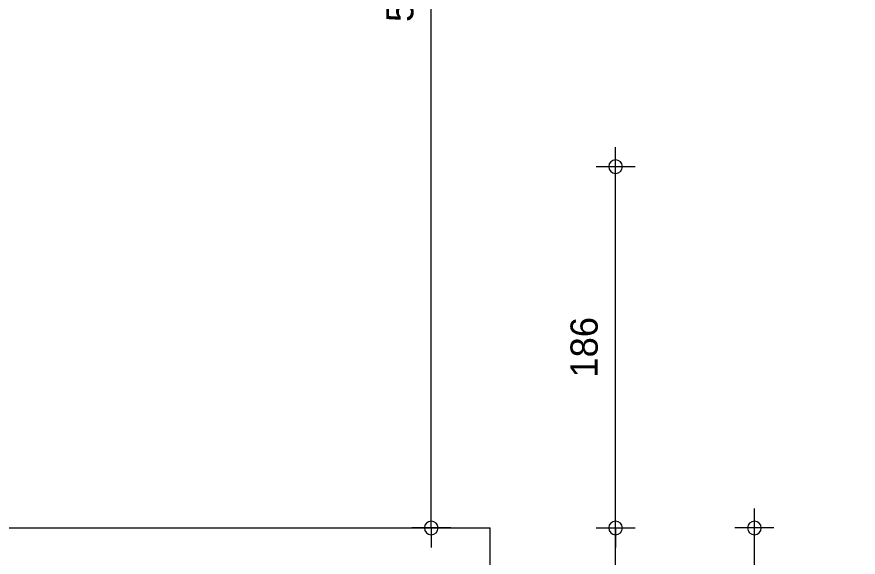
# Model space of a CAD drawing. Header units: metres. Extents: x -30.4 to 29.6, y -50.6 to 0.4.
# Drawn here: x -5.229 to -0.909, y -22.621 to -19.846 of the extents above; entities that cross this region are included whole.
import ezdxf
from ezdxf.enums import TextEntityAlignment as Align

# ---------------------------------------------------------------- set-up
doc = ezdxf.new("R2010")
doc.units = ezdxf.units.M
doc.header["$MEASUREMENT"] = 0
doc.layers.add('Calque commun', color=7, linetype='Continuous')
doc.styles.add('Century Gothic', font='GOTHIC.TTF', dxfattribs={"height": 0.139636})

# ---------------------------------------------------------------- blocks, each defined once
blk = doc.blocks.new('new81')
at = {"layer": 'Calque commun', "color": 5, "linetype": 'Continuous', "lineweight": 9}
blk.add_arc((0, 0), 0.5, 0, 359.99941, dxfattribs=at)
blk = doc.blocks.new('new82')
at = {"layer": 'Calque commun', "color": 5, "linetype": 'Continuous', "lineweight": 9}
blk.add_arc((0, 0), 0.5, 0, 359.99941, dxfattribs=at)
blk = doc.blocks.new('DimLine32848')
at = {"layer": 'Calque commun', "color": 5, "linetype": 'Continuous', "lineweight": 9}
for p, q in [((-2.1544, -20.6153), (-2.1544, -20.5153)), ((-2.2544, -20.6153), (-2.0544, -20.6153)), ((-2.1544, -22.4706), (-2.1544, -20.6153)), ((-2.2544, -22.4706), (-2.0544, -22.4706)), ((-2.1544, -22.4706), (-2.1544, -22.5706))]:
    blk.add_line(p, q, dxfattribs=at)
at = {"layer": 'Calque commun', "color": 5, "linetype": 'Continuous', "lineweight": 9, "xscale": 0.07000000029802322, "yscale": 0.07000000029802322, "zscale": 0.07000000029802322, "rotation": 90}
for name, p in [('new82', (-2.1544, -20.6153)), ('new81', (-2.1544, -22.4706))]:
    blk.add_blockref(name, p, dxfattribs=at)
at = {"layer": 'Calque commun', "color": 5, "linetype": 'Continuous', "lineweight": 9, "style": 'Century Gothic'}
blk.add_text('186', height=0.13964, rotation=90, dxfattribs=at).set_placement((-2.2044, -21.543), align=Align.BOTTOM_CENTER)
blk = doc.blocks.new('Block33233')
at = {"layer": 'Calque commun', "color": 7, "linetype": 'Continuous', "lineweight": 18}
blk.add_line((-5.8788, -22.4706), (-2.7988, -22.4706), dxfattribs=at)
blk = doc.blocks.new('Block33274')
at = {"layer": 'Calque commun', "color": 7, "linetype": 'Continuous', "lineweight": 18}
blk.add_line((-2.7988, -23.4206), (-2.7988, -22.4706), dxfattribs=at)
blk = doc.blocks.new('new113')
at = {"layer": 'Calque commun', "color": 5, "linetype": 'Continuous', "lineweight": 9}
blk.add_arc((0, 0), 0.5, 0, 359.99941, dxfattribs=at)
blk = doc.blocks.new('new114')
at = {"layer": 'Calque commun', "color": 5, "linetype": 'Continuous', "lineweight": 9}
blk.add_arc((0, 0), 0.5, 0, 359.99941, dxfattribs=at)
blk = doc.blocks.new('DimLine34131')
at = {"layer": 'Calque commun', "color": 5, "linetype": 'Continuous', "lineweight": 9}
for p, q in [((-3.1008, -16.9634), (-3.1008, -16.8634)), ((-3.0008, -16.9634), (-3.2008, -16.9634)), ((-3.1008, -22.4706), (-3.1008, -16.9634)), ((-3.0008, -22.4706), (-3.2008, -22.4706)), ((-3.1008, -22.4706), (-3.1008, -22.5706))]:
    blk.add_line(p, q, dxfattribs=at)
at = {"layer": 'Calque commun', "color": 5, "linetype": 'Continuous', "lineweight": 9, "xscale": 0.07000000029802322, "yscale": 0.07000000029802322, "zscale": 0.07000000029802322, "rotation": 90}
for name, p in [('new114', (-3.1008, -16.9634)), ('new113', (-3.1008, -22.4706))]:
    blk.add_blockref(name, p, dxfattribs=at)
at = {"layer": 'Calque commun', "color": 5, "linetype": 'Continuous', "lineweight": 9, "style": 'Century Gothic'}
blk.add_text('551', height=0.13964, rotation=90, dxfattribs=at).set_placement((-3.1508, -19.717), align=Align.BOTTOM_CENTER)
blk = doc.blocks.new('new185')
at = {"layer": 'Calque commun', "color": 5, "linetype": 'Continuous', "lineweight": 9}
blk.add_arc((0, 0), 0.5, 0, 359.99941, dxfattribs=at)
blk = doc.blocks.new('new186')
at = {"layer": 'Calque commun', "color": 5, "linetype": 'Continuous', "lineweight": 9}
blk.add_arc((0, 0), 0.5, 0, 359.99941, dxfattribs=at)
blk = doc.blocks.new('DimLine36548')
at = {"layer": 'Calque commun', "color": 5, "linetype": 'Continuous', "lineweight": 9}
for p, q in [((-2.1544, -22.4706), (-2.1544, -22.3706)), ((-2.2544, -22.4706), (-2.0544, -22.4706)), ((-2.1544, -23.4206), (-2.1544, -22.4706)), ((-2.2544, -23.4206), (-2.0544, -23.4206)), ((-2.1544, -23.4206), (-2.1544, -23.5206))]:
    blk.add_line(p, q, dxfattribs=at)
at = {"layer": 'Calque commun', "color": 5, "linetype": 'Continuous', "lineweight": 9, "xscale": 0.07000000029802322, "yscale": 0.07000000029802322, "zscale": 0.07000000029802322, "rotation": 90}
for name, p in [('new186', (-2.1544, -22.4706)), ('new185', (-2.1544, -23.4206))]:
    blk.add_blockref(name, p, dxfattribs=at)
at = {"layer": 'Calque commun', "color": 5, "linetype": 'Continuous', "lineweight": 9, "style": 'Century Gothic'}
blk.add_text('95', height=0.13964, rotation=90, dxfattribs=at).set_placement((-2.2044, -22.9456), align=Align.BOTTOM_CENTER)
blk = doc.blocks.new('new278')
at = {"layer": 'Calque commun', "color": 5, "linetype": 'Continuous', "lineweight": 9}
blk.add_arc((0, 0), 0.5, 0, 359.99941, dxfattribs=at)
blk = doc.blocks.new('DimLine41040')
at = {"layer": 'Calque commun', "color": 5, "linetype": 'Continuous', "lineweight": 9}
for p, q in [((-1.4415, -22.4706), (-1.4415, -22.3706)), ((-1.3415, -22.4706), (-1.5415, -22.4706)), ((-1.4415, -31.4706), (-1.4415, -22.4706))]:
    blk.add_line(p, q, dxfattribs=at)
at = {"layer": 'Calque commun', "color": 5, "linetype": 'Continuous', "lineweight": 9, "xscale": 0.07000000029802322, "yscale": 0.07000000029802322, "zscale": 0.07000000029802322, "rotation": 90}
blk.add_blockref('new278', (-1.4415, -22.4706), dxfattribs=at)

msp = doc.modelspace()

# ---------------------------------------------------------------- linework, layer by layer
at = {"layer": 'Calque commun', "color": 12, "linetype": 'Continuous', "lineweight": 18}
msp.add_line((-2.9988, -22.4706), (-2.7988, -22.4706), dxfattribs=at)

# ---------------------------------------------------------------- block references
at = {"layer": 'Calque commun', "color": 5, "linetype": 'Continuous', "lineweight": 9}
for name in ['DimLine34131', 'DimLine32848', 'DimLine36548', 'DimLine41040']:
    msp.add_blockref(name, (0, 0), dxfattribs=at)
at = {"layer": 'Calque commun', "color": 0, "linetype": 'ByBlock', "lineweight": -2}
for name in ['Block33233', 'Block33274']:
    msp.add_blockref(name, (0, 0), dxfattribs=at)

# ---------------------------------------------------------------- meshes
at = {"layer": 'Calque commun', "color": 7, "linetype": 'Continuous', "lineweight": 9}
mesh = msp.add_polyface(dxfattribs=at)
corners = [(29.6021, -8.6275), (-30.3979, -8.6275), (-30.3979, -50.6275), (29.6021, -50.6275)]
mesh.append_faces([[corners[k] for k in face] for face in [(0, 1, 2, 3)]], dxfattribs={"color": 7})

doc.saveas('drawing.dxf')
